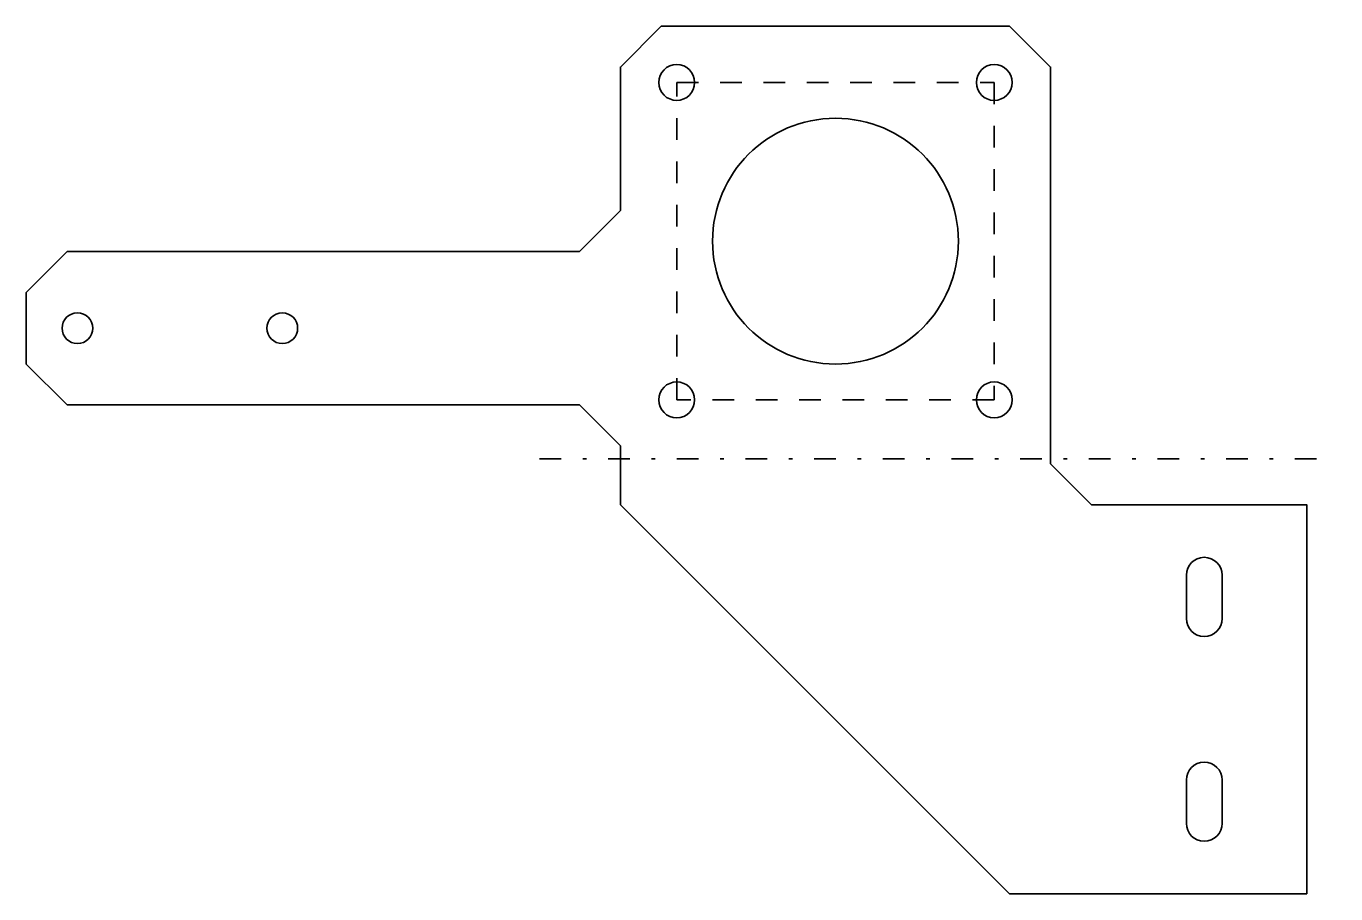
# Model space of a CAD drawing. Header units: inches. Extents: x 21 to 149, y -124 to -39.
import ezdxf

# ---------------------------------------------------------------- set-up
doc = ezdxf.new("R2010")
doc.units = ezdxf.units.IN
doc.header["$MEASUREMENT"] = 0
doc.linetypes.add('AI-Linetype-1', pattern=[4.233333, 2.116667, -2.116667])
doc.linetypes.add('AI-Linetype-2', pattern=[6.702778, 2.116667, -2.116667, 0.352778, -2.116667])
doc.layers.add('Vrstva 1', color=7, linetype='Continuous')

msp = doc.modelspace()

# ---------------------------------------------------------------- linework, layer by layer
at = {"layer": 'Vrstva 1', "color": 250, "lineweight": 35, "true_color": 0x1d1d1b}
msp.add_lwpolyline([(125, -85.75), (121, -81.75), (121, -77), (121, -43), (117, -39), (83, -39), (79, -43), (79, -57), (75, -61), (25, -61), (21, -65), (21, -72), (25, -76), (75, -76), (79, -80), (79, -85.75), (117, -123.75), (146, -123.75), (146, -85.75), (125, -85.75)], dxfattribs=at)
at = {"layer": 'Vrstva 1', "color": 250, "linetype": 'AI-Linetype-1', "lineweight": 35, "true_color": 0x1d1d1b}
msp.add_lwpolyline([(115.5, -75.5), (84.5, -75.5), (84.5, -44.5), (115.5, -44.5), (115.5, -75.5)], dxfattribs=at)
at = {"layer": 'Vrstva 1', "color": 230, "linetype": 'AI-Linetype-2', "lineweight": 35, "true_color": 0xe71d73}
msp.add_lwpolyline([(71.12, -81.25), (148.84, -81.25)], dxfattribs=at)
at = {"layer": 'Vrstva 1', "color": 250, "lineweight": 35, "true_color": 0x1d1d1b}
for points, knots in [([(86.25, -44.5), (86.25, -45.47), (85.47, -46.25), (84.5, -46.25), (83.53, -46.25), (82.75, -45.47), (82.75, -44.5), (82.75, -43.53), (83.53, -42.75), (84.5, -42.75), (85.47, -42.75), (86.25, -43.53), (86.25, -44.5)], [0, 0, 0, 0, 1, 1, 1, 2, 2, 2, 3, 3, 3, 4, 4, 4, 4]), ([(117.25, -44.5), (117.25, -45.47), (116.47, -46.25), (115.5, -46.25), (114.53, -46.25), (113.75, -45.47), (113.75, -44.5), (113.75, -43.53), (114.53, -42.75), (115.5, -42.75), (116.47, -42.75), (117.25, -43.53), (117.25, -44.5)], [0, 0, 0, 0, 1, 1, 1, 2, 2, 2, 3, 3, 3, 4, 4, 4, 4]), ([(100, -72), (93.37, -72), (88, -66.63), (88, -60), (88, -53.37), (93.37, -48), (100, -48), (106.63, -48), (112, -53.37), (112, -60), (112, -66.63), (106.63, -72), (100, -72)], [0, 0, 0, 0, 1, 1, 1, 2, 2, 2, 3, 3, 3, 4, 4, 4, 4]), ([(27.5, -68.5), (27.5, -69.33), (26.83, -70), (26, -70), (25.17, -70), (24.5, -69.33), (24.5, -68.5), (24.5, -67.67), (25.17, -67), (26, -67), (26.83, -67), (27.5, -67.67), (27.5, -68.5)], [0, 0, 0, 0, 1, 1, 1, 2, 2, 2, 3, 3, 3, 4, 4, 4, 4]), ([(47.5, -68.5), (47.5, -69.33), (46.83, -70), (46, -70), (45.17, -70), (44.5, -69.33), (44.5, -68.5), (44.5, -67.67), (45.17, -67), (46, -67), (46.83, -67), (47.5, -67.67), (47.5, -68.5)], [0, 0, 0, 0, 1, 1, 1, 2, 2, 2, 3, 3, 3, 4, 4, 4, 4]), ([(86.25, -75.5), (86.25, -76.47), (85.47, -77.25), (84.5, -77.25), (83.53, -77.25), (82.75, -76.47), (82.75, -75.5), (82.75, -74.53), (83.53, -73.75), (84.5, -73.75), (85.47, -73.75), (86.25, -74.53), (86.25, -75.5)], [0, 0, 0, 0, 1, 1, 1, 2, 2, 2, 3, 3, 3, 4, 4, 4, 4]), ([(117.25, -75.5), (117.25, -76.47), (116.47, -77.25), (115.5, -77.25), (114.53, -77.25), (113.75, -76.47), (113.75, -75.5), (113.75, -74.53), (114.53, -73.75), (115.5, -73.75), (116.47, -73.75), (117.25, -74.53), (117.25, -75.5)], [0, 0, 0, 0, 1, 1, 1, 2, 2, 2, 3, 3, 3, 4, 4, 4, 4]), ([(134.25, -92.63), (134.25, -91.67), (135.03, -90.88), (136, -90.88), (136.97, -90.88), (137.75, -91.67), (137.75, -92.63), (137.75, -92.63), (137.75, -96.87), (137.75, -96.87), (137.75, -97.83), (136.97, -98.62), (136, -98.62), (135.03, -98.62), (134.25, -97.83), (134.25, -96.87), (134.25, -96.87), (134.25, -92.63), (134.25, -92.63)], [0, 0, 0, 0, 1, 1, 1, 2, 2, 2, 3, 3, 3, 4, 4, 4, 5, 5, 5, 6, 6, 6, 6]), ([(134.25, -112.63), (134.25, -111.67), (135.03, -110.88), (136, -110.88), (136.97, -110.88), (137.75, -111.67), (137.75, -112.63), (137.75, -112.63), (137.75, -116.87), (137.75, -116.87), (137.75, -117.83), (136.97, -118.62), (136, -118.62), (135.03, -118.62), (134.25, -117.83), (134.25, -116.87), (134.25, -116.87), (134.25, -112.63), (134.25, -112.63)], [0, 0, 0, 0, 1, 1, 1, 2, 2, 2, 3, 3, 3, 4, 4, 4, 5, 5, 5, 6, 6, 6, 6])]:
    msp.add_open_spline(points, degree=3, knots=knots, dxfattribs=at)

doc.saveas('drawing.dxf')
